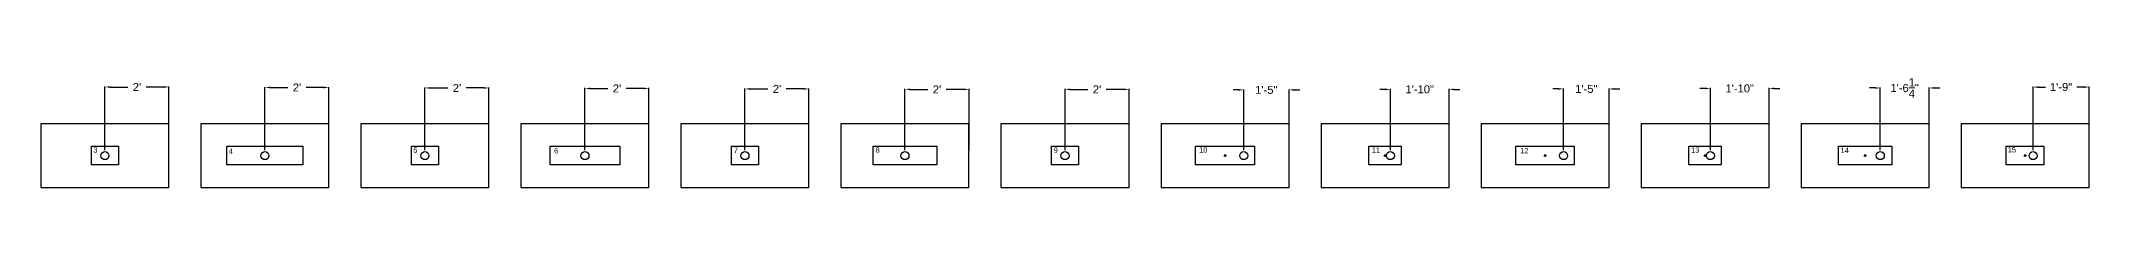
# Model space of a CAD drawing. Header units: inches. Extents: x -1683 to 11264, y -1696 to 4470.
# Drawn here: x -757 to 11, y 910 to 951 of the extents above; entities that cross this region are included whole.
import ezdxf

# ---------------------------------------------------------------- set-up
doc = ezdxf.new("R2010")
doc.units = ezdxf.units.IN
doc.header["$MEASUREMENT"] = 0
doc.header["$PDMODE"] = 2
doc.header["$PDSIZE"] = 0.5
doc.layers.add('Anchoring', color=1, linetype='Continuous')
doc.layers.add('Annotation', color=7, linetype='Continuous', lineweight=9)
doc.styles.get("Standard").update_dxf_attribs({"font": 'Arial.ttf'})
doc.dimstyles.get("Standard").update_dxf_attribs({"dimtxt": 3, "dimasz": 2, "dimexe": 0.18, "dimexo": 2, "dimgap": 2, "dimtad": 0, "dimtih": 1, "dimtoh": 1, "dimzin": 0, "dimdsep": 46, "dimlunit": 4, "dimtxsty": 'Standard', "dimcen": 0.09, "dimadec": 0, "dimazin": 0, "dimtfac": 1, "dimtofl": 0, "dimtmove": 0, "dimatfit": 3, "dimfxl": 1, "dimtolj": 1, "dimtzin": 0, "dimarcsym": 0})

# ---------------------------------------------------------------- blocks, each defined once
blk = doc.blocks.new('*D3043')
at = {"layer": 'Annotation', "color": 0, "lineweight": -2, "transparency": 16777216}
for p, q in [((-308.43, 946.85), (-310.43, 946.85)), ((-306.43, 924.17), (-306.43, 947.03)), ((-289.45, 924.17), (-289.45, 947.03)), ((-287.45, 946.85), (-285.45, 946.85))]:
    blk.add_line(p, q, dxfattribs=at)
at = {"layer": 'Annotation', "color": 0, "transparency": 16777216}
for points in [[(-308.43, 947.18), (-308.43, 946.52), (-306.43, 946.85)], [(-287.45, 947.18), (-287.45, 946.52), (-289.45, 946.85)]]:
    blk.add_solid(points, dxfattribs=at)
at = {"layer": 'Annotation', "color": 0, "transparency": 16777216, "insert": (-297.94, 946.85), "char_height": 3, "attachment_point": 5}
blk.add_mtext('\\A1;1\'-5"', dxfattribs=at)
blk = doc.blocks.new('*D3044')
at = {"layer": 'Annotation', "color": 0, "lineweight": -2, "transparency": 16777216}
for p, q in [((-253.43, 947.03), (-255.43, 947.03)), ((-251.43, 924.17), (-251.43, 947.21)), ((-229.45, 924.17), (-229.45, 947.21)), ((-227.45, 947.03), (-225.45, 947.03))]:
    blk.add_line(p, q, dxfattribs=at)
at = {"layer": 'Annotation', "color": 0, "transparency": 16777216}
for points in [[(-253.43, 947.36), (-253.43, 946.7), (-251.43, 947.03)], [(-227.45, 947.36), (-227.45, 946.7), (-229.45, 947.03)]]:
    blk.add_solid(points, dxfattribs=at)
at = {"layer": 'Annotation', "color": 0, "transparency": 16777216, "insert": (-240.44, 947.03), "char_height": 3, "attachment_point": 5}
blk.add_mtext('\\A1;1\'-10"', dxfattribs=at)
blk = doc.blocks.new('*D3045')
at = {"layer": 'Annotation', "color": 0, "lineweight": -2, "transparency": 16777216}
for p, q in [((-188.49, 947.21), (-190.49, 947.21)), ((-186.49, 924.17), (-186.49, 947.39)), ((-169.45, 924.17), (-169.45, 947.39)), ((-167.45, 947.21), (-165.45, 947.21))]:
    blk.add_line(p, q, dxfattribs=at)
at = {"layer": 'Annotation', "color": 0, "transparency": 16777216}
for points in [[(-188.49, 947.54), (-188.49, 946.88), (-186.49, 947.21)], [(-167.45, 947.54), (-167.45, 946.88), (-169.45, 947.21)]]:
    blk.add_solid(points, dxfattribs=at)
at = {"layer": 'Annotation', "color": 0, "transparency": 16777216, "insert": (-177.97, 947.21), "char_height": 3, "attachment_point": 5}
blk.add_mtext('\\A1;1\'-5"', dxfattribs=at)
blk = doc.blocks.new('*D3046')
at = {"layer": 'Annotation', "color": 0, "lineweight": -2, "transparency": 16777216}
for p, q in [((-133.43, 947.39), (-135.43, 947.39)), ((-131.43, 924.17), (-131.43, 947.57)), ((-109.45, 924.17), (-109.45, 947.57)), ((-107.45, 947.39), (-105.45, 947.39))]:
    blk.add_line(p, q, dxfattribs=at)
at = {"layer": 'Annotation', "color": 0, "transparency": 16777216}
for points in [[(-133.43, 947.72), (-133.43, 947.06), (-131.43, 947.39)], [(-107.45, 947.72), (-107.45, 947.06), (-109.45, 947.39)]]:
    blk.add_solid(points, dxfattribs=at)
at = {"layer": 'Annotation', "color": 0, "transparency": 16777216, "insert": (-120.44, 947.39), "char_height": 3, "attachment_point": 5}
blk.add_mtext('\\A1;1\'-10"', dxfattribs=at)
blk = doc.blocks.new('*D3047')
at = {"layer": 'Annotation', "color": 0, "lineweight": -2, "transparency": 16777216}
for p, q in [((-69.72, 947.57), (-71.72, 947.57)), ((-67.72, 924.17), (-67.72, 947.75)), ((-49.45, 924.17), (-49.45, 947.75)), ((-47.45, 947.57), (-45.45, 947.57))]:
    blk.add_line(p, q, dxfattribs=at)
at = {"layer": 'Annotation', "color": 0, "transparency": 16777216}
for points in [[(-69.72, 947.9), (-69.72, 947.24), (-67.72, 947.57)], [(-47.45, 947.9), (-47.45, 947.24), (-49.45, 947.57)]]:
    blk.add_solid(points, dxfattribs=at)
at = {"layer": 'Annotation', "color": 0, "transparency": 16777216, "insert": (-58.59, 947.57), "char_height": 3, "attachment_point": 5}
blk.add_mtext('\\A1;1\'-6{\\H1.000000x;\\S1/4;}"', dxfattribs=at)
blk = doc.blocks.new('*D3048')
at = {"layer": 'Annotation', "color": 0, "lineweight": -2, "transparency": 16777216}
for p, q in [((-10.43, 924.17), (-10.43, 948.08)), ((-8.43, 947.9), (-5.79, 947.9)), ((8.55, 947.9), (5.91, 947.9)), ((10.55, 924.17), (10.55, 948.08))]:
    blk.add_line(p, q, dxfattribs=at)
at = {"layer": 'Annotation', "color": 0, "transparency": 16777216}
for points in [[(-8.43, 948.24), (-8.43, 947.57), (-10.43, 947.9)], [(8.55, 948.24), (8.55, 947.57), (10.55, 947.9)]]:
    blk.add_solid(points, dxfattribs=at)
at = {"layer": 'Annotation', "color": 0, "transparency": 16777216, "insert": (0.06, 947.9), "char_height": 3, "attachment_point": 5}
blk.add_mtext('\\A1;1\'-9"', dxfattribs=at)
blk = doc.blocks.new('*D3066')
at = {"layer": 'Annotation', "color": 0, "lineweight": -2, "transparency": 16777216}
for p, q in [((-373.45, 924.17), (-373.45, 947.21)), ((-371.45, 947.03), (-364.86, 947.03)), ((-351.45, 947.03), (-358.04, 947.03)), ((-349.45, 924.17), (-349.45, 947.21))]:
    blk.add_line(p, q, dxfattribs=at)
at = {"layer": 'Annotation', "color": 0, "transparency": 16777216}
for points in [[(-371.45, 947.36), (-371.45, 946.7), (-373.45, 947.03)], [(-351.45, 947.36), (-351.45, 946.7), (-349.45, 947.03)]]:
    blk.add_solid(points, dxfattribs=at)
at = {"layer": 'Annotation', "color": 0, "transparency": 16777216, "insert": (-361.45, 947.03), "char_height": 3, "attachment_point": 5}
blk.add_mtext("\\A1;2'", dxfattribs=at)
blk = doc.blocks.new('*D3067')
at = {"layer": 'Annotation', "color": 0, "lineweight": -2, "transparency": 16777216}
for p, q in [((-433.45, 924.17), (-433.45, 947.21)), ((-431.45, 947.03), (-424.86, 947.03)), ((-411.45, 947.03), (-418.04, 947.03)), ((-409.45, 924.17), (-409.45, 947.21))]:
    blk.add_line(p, q, dxfattribs=at)
at = {"layer": 'Annotation', "color": 0, "transparency": 16777216}
for points in [[(-431.45, 947.36), (-431.45, 946.7), (-433.45, 947.03)], [(-411.45, 947.36), (-411.45, 946.7), (-409.45, 947.03)]]:
    blk.add_solid(points, dxfattribs=at)
at = {"layer": 'Annotation', "color": 0, "transparency": 16777216, "insert": (-421.45, 947.03), "char_height": 3, "attachment_point": 5}
blk.add_mtext("\\A1;2'", dxfattribs=at)
blk = doc.blocks.new('*D3068')
at = {"layer": 'Annotation', "color": 0, "lineweight": -2, "transparency": 16777216}
for p, q in [((-493.45, 924.17), (-493.45, 947.39)), ((-491.45, 947.21), (-484.86, 947.21)), ((-471.45, 947.21), (-478.04, 947.21)), ((-469.45, 924.17), (-469.45, 947.39))]:
    blk.add_line(p, q, dxfattribs=at)
at = {"layer": 'Annotation', "color": 0, "transparency": 16777216}
for points in [[(-491.45, 947.54), (-491.45, 946.88), (-493.45, 947.21)], [(-471.45, 947.54), (-471.45, 946.88), (-469.45, 947.21)]]:
    blk.add_solid(points, dxfattribs=at)
at = {"layer": 'Annotation', "color": 0, "transparency": 16777216, "insert": (-481.45, 947.21), "char_height": 3, "attachment_point": 5}
blk.add_mtext("\\A1;2'", dxfattribs=at)
blk = doc.blocks.new('*D3069')
at = {"layer": 'Annotation', "color": 0, "lineweight": -2, "transparency": 16777216}
for p, q in [((-553.45, 924.17), (-553.45, 947.57)), ((-551.45, 947.39), (-544.86, 947.39)), ((-531.45, 947.39), (-538.04, 947.39)), ((-529.45, 924.17), (-529.45, 947.57))]:
    blk.add_line(p, q, dxfattribs=at)
at = {"layer": 'Annotation', "color": 0, "transparency": 16777216}
for points in [[(-551.45, 947.72), (-551.45, 947.06), (-553.45, 947.39)], [(-531.45, 947.72), (-531.45, 947.06), (-529.45, 947.39)]]:
    blk.add_solid(points, dxfattribs=at)
at = {"layer": 'Annotation', "color": 0, "transparency": 16777216, "insert": (-541.45, 947.39), "char_height": 3, "attachment_point": 5}
blk.add_mtext("\\A1;2'", dxfattribs=at)
blk = doc.blocks.new('*D3070')
at = {"layer": 'Annotation', "color": 0, "lineweight": -2, "transparency": 16777216}
for p, q in [((-613.45, 924.17), (-613.45, 947.75)), ((-611.45, 947.57), (-604.86, 947.57)), ((-591.45, 947.57), (-598.04, 947.57)), ((-589.45, 924.17), (-589.45, 947.75))]:
    blk.add_line(p, q, dxfattribs=at)
at = {"layer": 'Annotation', "color": 0, "transparency": 16777216}
for points in [[(-611.45, 947.9), (-611.45, 947.24), (-613.45, 947.57)], [(-591.45, 947.9), (-591.45, 947.24), (-589.45, 947.57)]]:
    blk.add_solid(points, dxfattribs=at)
at = {"layer": 'Annotation', "color": 0, "transparency": 16777216, "insert": (-601.45, 947.57), "char_height": 3, "attachment_point": 5}
blk.add_mtext("\\A1;2'", dxfattribs=at)
blk = doc.blocks.new('*D3071')
at = {"layer": 'Annotation', "color": 0, "lineweight": -2, "transparency": 16777216}
for p, q in [((-673.45, 924.17), (-673.45, 947.93)), ((-671.45, 947.75), (-664.86, 947.75)), ((-651.45, 947.75), (-658.04, 947.75)), ((-649.45, 924.17), (-649.45, 947.93))]:
    blk.add_line(p, q, dxfattribs=at)
at = {"layer": 'Annotation', "color": 0, "transparency": 16777216}
for points in [[(-671.45, 948.08), (-671.45, 947.42), (-673.45, 947.75)], [(-651.45, 948.08), (-651.45, 947.42), (-649.45, 947.75)]]:
    blk.add_solid(points, dxfattribs=at)
at = {"layer": 'Annotation', "color": 0, "transparency": 16777216, "insert": (-661.45, 947.75), "char_height": 3, "attachment_point": 5}
blk.add_mtext("\\A1;2'", dxfattribs=at)
blk = doc.blocks.new('*D3072')
at = {"layer": 'Annotation', "color": 0, "lineweight": -2, "transparency": 16777216}
for p, q in [((-733.45, 924.17), (-733.45, 948.11)), ((-731.45, 947.93), (-724.86, 947.93)), ((-711.45, 947.93), (-718.04, 947.93)), ((-709.45, 924.17), (-709.45, 948.11))]:
    blk.add_line(p, q, dxfattribs=at)
at = {"layer": 'Annotation', "color": 0, "transparency": 16777216}
for points in [[(-731.45, 948.26), (-731.45, 947.6), (-733.45, 947.93)], [(-711.45, 948.26), (-711.45, 947.6), (-709.45, 947.93)]]:
    blk.add_solid(points, dxfattribs=at)
at = {"layer": 'Annotation', "color": 0, "transparency": 16777216, "insert": (-721.45, 947.93), "char_height": 3, "attachment_point": 5}
blk.add_mtext("\\A1;2'", dxfattribs=at)

msp = doc.modelspace()

# ---------------------------------------------------------------- linework, layer by layer
at = {"layer": 'Anchoring'}
for points in [[(-757.452, 934.166), (-757.452, 910.166), (-709.452, 910.166), (-709.452, 934.166)], [(-697.452, 934.166), (-697.452, 910.166), (-649.452, 910.166), (-649.452, 934.166)], [(-637.452, 934.166), (-637.452, 910.166), (-589.452, 910.166), (-589.452, 934.166)], [(-577.452, 934.166), (-577.452, 910.166), (-529.452, 910.166), (-529.452, 934.166)], [(-517.452, 934.166), (-517.452, 910.166), (-469.452, 910.166), (-469.452, 934.166)], [(-457.452, 934.166), (-457.452, 910.166), (-409.452, 910.166), (-409.452, 934.166)], [(-397.452, 934.166), (-397.452, 910.166), (-349.452, 910.166), (-349.452, 934.166)], [(-337.452, 934.166), (-337.452, 910.166), (-289.452, 910.166), (-289.452, 934.166)], [(-277.452, 934.166), (-277.452, 910.166), (-229.452, 910.166), (-229.452, 934.166)], [(-217.452, 934.166), (-217.452, 910.166), (-169.452, 910.166), (-169.452, 934.166)], [(-157.452, 934.166), (-157.452, 910.166), (-109.452, 910.166), (-109.452, 934.166)], [(-97.452, 934.166), (-97.452, 910.166), (-49.452, 910.166), (-49.452, 934.166)], [(-37.452, 934.166), (-37.452, 910.166), (10.548, 910.166), (10.548, 934.166)], [(-738.468, 925.74), (-728.436, 925.74), (-728.436, 918.74), (-738.468, 918.74)], [(-687.712, 925.666), (-659.192, 925.666), (-659.192, 918.666), (-687.712, 918.666)], [(-618.466, 925.666), (-608.437, 925.666), (-608.437, 918.666), (-618.466, 918.666)], [(-566.526, 925.666), (-540.377, 925.666), (-540.377, 918.666), (-566.526, 918.666)], [(-498.47, 925.666), (-488.434, 925.666), (-488.434, 918.666), (-498.47, 918.666)], [(-445.335, 925.666), (-421.569, 925.666), (-421.569, 918.666), (-445.335, 918.666)], [(-378.469, 925.666), (-368.435, 925.666), (-368.435, 918.666), (-378.469, 918.666)], [(-324.476, 925.666), (-302.428, 925.666), (-302.428, 918.666), (-324.476, 918.666)], [(-259.471, 925.666), (-247.432, 925.666), (-247.432, 918.666), (-259.471, 918.666)], [(-204.415, 925.666), (-182.489, 925.666), (-182.489, 918.666), (-204.415, 918.666)], [(-139.47, 925.666), (-127.434, 925.666), (-127.434, 918.666), (-139.47, 918.666)], [(-83.457, 925.666), (-63.447, 925.666), (-63.447, 918.666), (-83.457, 918.666)], [(-20.472, 925.666), (-6.431, 925.666), (-6.431, 918.666), (-20.472, 918.666)]]:
    msp.add_lwpolyline(points, close=True, dxfattribs=at)
for centre in [(-733.452, 922.166), (-673.452, 922.166), (-613.452, 922.166), (-553.452, 922.166), (-493.452, 922.166), (-433.452, 922.166), (-373.452, 922.166), (-306.428, 922.166), (-251.432, 922.166), (-186.489, 922.166), (-131.434, 922.166), (-67.72, 922.166), (-10.431, 922.166)]:
    msp.add_circle(centre, 1.5, dxfattribs=at)
for p in [(-313.452, 922.166), (-253.452, 922.166), (-193.452, 922.166), (-133.452, 922.166), (-73.452, 922.166), (-13.452, 922.166)]:
    msp.add_point(p, dxfattribs=at)

# ---------------------------------------------------------------- texts
at = {"layer": 'Annotation', "char_height": 2, "attachment_point": 1}
for s, insert in [('3', (-737.819, 925.329)), ('4', (-687.017, 924.799)), ('5', (-617.822, 925.297)), ('6', (-565.044, 924.988)), ('7', (-497.636, 925.196)), ('8', (-444.488, 925.257)), ('9', (-377.677, 925.254)), ('10', (-323.159, 925.309)), ('11', (-258.402, 925.259)), ('12', (-202.788, 925.061)), ('13', (-138.69, 925.316)), ('14', (-82.65, 925.115)), ('15', (-19.922, 925.387))]:
    msp.add_mtext_dynamic_manual_height_columns(s, width=4, gutter_width=1, heights=[0], dxfattribs=dict(at, insert=insert))

# ---------------------------------------------------------------- dimensions: what is measured, and where the dimension line sits
at = {"layer": 'Annotation'}
for base, p1, p2, picture, middle in [((-709.452, 947.931), (-733.452, 922.166), (-709.452, 922.166), '*D3072', (-721.452, 947.931)), ((-649.452, 947.751), (-673.452, 922.166), (-649.452, 922.166), '*D3071', (-661.452, 947.751)), ((-589.452, 947.571), (-613.452, 922.166), (-589.452, 922.166), '*D3070', (-601.452, 947.571)), ((-529.452, 947.391), (-553.452, 922.166), (-529.452, 922.166), '*D3069', (-541.452, 947.391)), ((-469.452, 947.211), (-493.452, 922.166), (-469.452, 922.166), '*D3068', (-481.452, 947.211)), ((-409.452, 947.031), (-433.452, 922.166), (-409.452, 922.166), '*D3067', (-421.452, 947.031)), ((-349.452, 947.031), (-373.452, 922.166), (-349.452, 922.166), '*D3066', (-361.452, 947.031)), ((-289.452, 946.851), (-306.428, 922.166), (-289.452, 922.166), '*D3043', (-297.94, 946.851)), ((-229.452, 947.031), (-251.432, 922.166), (-229.452, 922.166), '*D3044', (-240.442, 947.031)), ((-169.452, 947.211), (-186.489, 922.166), (-169.452, 922.166), '*D3045', (-177.97, 947.211)), ((-109.452, 947.391), (-131.434, 922.166), (-109.452, 922.166), '*D3046', (-120.443, 947.391)), ((-49.452, 947.571), (-67.72, 922.166), (-49.452, 922.166), '*D3047', (-58.586, 947.571)), ((10.548, 947.905), (-10.431, 922.166), (10.548, 922.166), '*D3048', (0.058, 947.905))]:
    dim = msp.add_linear_dim(base=base, p1=p1, p2=p2, dimstyle='Standard', dxfattribs=at)
    dim.commit()
    dim.dimension.update_dxf_attribs({"geometry": picture, "text_midpoint": middle})

doc.saveas('drawing.dxf')
